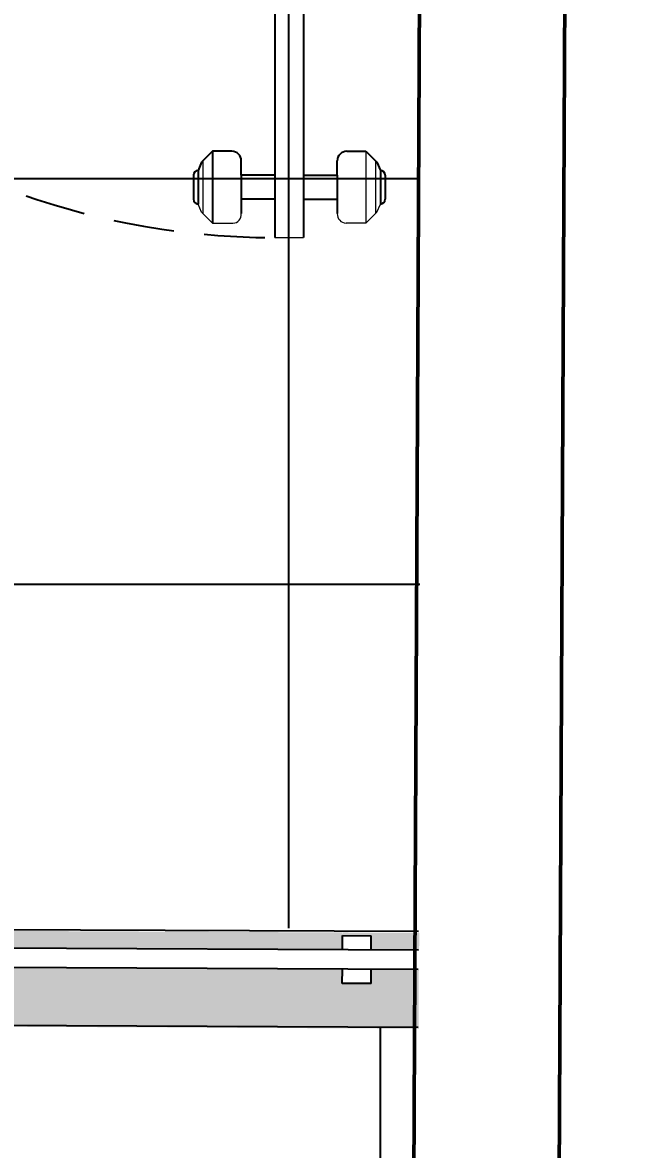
# Model space of a CAD drawing. Header units: millimetres. Extents: x 103208 to 171806, y -164 to 10038.
# Drawn here: x 118336.2 to 118401.4, y 6375.7 to 6493.3 of the extents above; entities that cross this region are included whole.
import ezdxf

# ---------------------------------------------------------------- set-up
doc = ezdxf.new("R2010")
doc.units = ezdxf.units.MM
doc.linetypes.add('HIDDEN', pattern=[9.525, 6.35, -3.175])
for name, color, linetype, lineweight in [('MEDIDAS', 7, 'Continuous', 0), ('Parede Baixa', 5, 'Continuous', 50), ('Pisos Externos', 15, 'Continuous', 9), ('Portas - Janelas', 2, 'Continuous', 20)]:
    doc.layers.add(name, color=color, linetype=linetype, lineweight=lineweight)
for name, color, linetype in [('Piso', 55, 'Continuous'), ('PN010', 1, 'Continuous'), ('PORTAS', 3, 'Continuous'), ('Portas-Projeção', 55, 'HIDDEN')]:
    doc.layers.add(name, color=color, linetype=linetype)
doc.styles.add('Valéria', font='romantic.ttf', dxfattribs={"height": 10})
doc.dimstyles.new('Cota - 50', dxfattribs={"dimtxt": 10, "dimasz": 5, "dimexe": 10, "dimexo": 20, "dimgap": 5, "dimtad": 1, "dimtxsty": 'Valéria', "dimblk": 'DOT', "dimcen": 0, "dimclrd": 12, "dimclre": 12, "dimclrt": 2, "dimazin": 2, "dimtfac": 1, "dimtix": 1, "dimtmove": 0, "dimatfit": 3, "dimldrblk": 'DOT', "dimfxl": 1, "dimarcsym": 0})

# ---------------------------------------------------------------- blocks, each defined once
blk = doc.blocks.new('_Dot')
at = {"color": 0, "linetype": 'ByBlock', "lineweight": -2}
blk.add_line((-0.5, 0), (-1, 0), dxfattribs=at)
at = {"color": 0, "linetype": 'ByBlock', "const_width": 0.5}
blk.add_lwpolyline([(-0.25, 0, 1), (0.25, 0, 1)], format="xyb", close=True, dxfattribs=at)
blk = doc.blocks.new('*D888')
at = {"layer": 'Defpoints', "color": 0, "transparency": 16777216}
for p in [(119310.37, 6770.07, 9825), (119409.15, 6632.8), (116870.38, 5014.37, 9825)]:
    blk.add_point(p, dxfattribs=at)
at = {"layer": 'MEDIDAS', "color": 12, "lineweight": -2, "transparency": 16777216}
for p, q in [((119322.05, 6753.84), (119414.99, 6624.68)), ((116973.22, 4880.02), (119405.09, 6629.88)), ((116882.06, 4998.14), (116975, 4868.98))]:
    blk.add_line(p, q, dxfattribs=at)
at = {"layer": 'MEDIDAS', "color": 12, "lineweight": -2, "transparency": 16777216, "xscale": 5, "yscale": 5, "zscale": 5}
for p, rotation in [((119409.15, 6632.8), 35.73698977606095), ((116969.16, 4877.1), 215.736989776061)]:
    blk.add_blockref('_Dot', p, dxfattribs=dict(at, rotation=rotation))
at = {"layer": 'MEDIDAS', "color": 2, "transparency": 16777216, "insert": (118183.23, 5763.18), "char_height": 10, "attachment_point": 5, "rotation": 35.737, "style": 'Valéria'}
blk.add_mtext('3006', dxfattribs=at)

msp = doc.modelspace()

# ---------------------------------------------------------------- hatches: boundary and pattern name
at = {"layer": 'Piso'}
h = msp.add_hatch(dxfattribs=at)
h.set_pattern_fill('ANSI37', color=256, scale=13.33333, angle=-45)
h.paths.add_polyline_path([(118377.65682, 6398.80188), (118218.08925, 6398.80188), (118218.02067, 6549.03709), (118377.58824, 6549.03709)])
h.paths.add_polyline_path([(118268.27188, 6469.30771), (118218.02067, 6469.30771), (118218.02067, 6549.03709), (118268.27188, 6549.03709)], flags=16)
h.paths.add_polyline_path([(118225.36547, 6449.40113), (118296.38943, 6450.25712), (118298.61103, 6402.4309), (118226.67332, 6403.04957)], flags=16)
h.paths.add_polyline_path([(118218.12662, 6467.02625), (118225.32405, 6467.02625), (118226.75444, 6462.21222), (118218.12662, 6456.52532)], flags=16)
h = msp.add_hatch(dxfattribs=at)
h.set_pattern_fill('ANSI37', color=256, scale=13.333333, angle=-45)
h.set_pattern_definition([(360, (54365.504, -1843.903), (3e-14, 42.333333), []), (90, (54365.504, -1843.903), (-42.333333, 3e-14), [])])
h.paths.add_polyline_path([(118377.45945, 6388.44635), (118217.46104, 6389.1609), (118217.3367, 6363.07414), (118218.71943, 6362.57025), (118218.85712, 6362.32857), (118218.85712, 6360.93386), (118218.85712, 6356.31696), (118221.48854, 6356.31696), (118221.78229, 6356.09586), (118222.09271, 6355.90951), (118222.41896, 6355.75863), (118222.76109, 6355.6415), (118223.11951, 6355.55984), (118223.46122, 6355.49211), (118223.90476, 6355.35716), (118224.22629, 6355.22309), (118224.22629, 6355.80864), (118228.2361, 6355.80864), (118228.2361, 6354.68164), (118256.46243, 6354.68164), (118256.46243, 6367.25331), (118287.14431, 6367.25331), (118287.14431, 6336.50998), (118256.46243, 6336.50998), (118256.46243, 6349.08164), (118228.2361, 6349.08164), (118228.2361, 6347.95464), (118224.22629, 6347.95464), (118224.22629, 6348.5402), (118223.90476, 6348.40613), (118223.46122, 6348.27118), (118223.11951, 6348.20345), (118222.76104, 6348.12178), (118222.41878, 6348.00458), (118222.09253, 6347.85312), (118221.78224, 6347.6674), (118221.48854, 6347.44633), (118218.85712, 6347.44633), (118218.85712, 6342.72142), (118218.82148, 6342.64828), (118218.84806, 6342.73966), (118218.85712, 6342.82943), (118218.85712, 6347.44633), (118218.85712, 6356.31696), (118218.85712, 6360.93386), (118218.84806, 6361.02363), (118218.82148, 6361.115), (118218.77921, 6361.20176), (118218.59112, 6361.37912), (118217.9223, 6361.66409), (118217.33109, 6361.89657), (118217.10292, 6314.02869), (118247.10547, 6314.19096), (118347.104, 6314.73181), (118377.10887, 6314.89409)])
at = {"layer": 'Pisos Externos'}
h = msp.add_hatch(dxfattribs=at)
h.set_pattern_fill('AR-SAND', color=256, scale=0.05, angle=45)
h.set_pattern_definition([(82.5, (69592.022, -1480.3171), (-1.78690674, 1.673767446), [0, -1.9304, 0, -2.159, 0, -2.06375]), (52.5, (69592.022, -1480.317), (-0.94505464, 4.12366426), [0, -1.0414, 0, -1.7399, 0, -0.66675]), (12.5, (69590.9174, -1481.4217), (2.79149913, 2.80166156), [0, -0.635, 0, -2.286, 0, -2.9845]), (2.5, (69590.9174, -1481.4217), (1.91140555, 3.4877539), [0, -0.3175, 0, -1.4986, 0, -1.7145])])
h.paths.add_polyline_path([(118377.53553, 6394.50303), (118372.56504, 6394.52673), (118372.56504, 6388.34668), (118377.53553, 6388.32299)])
h.paths.add_polyline_path([(118372.56504, 6393.02671), (118369.56334, 6393.04102), (118369.55792, 6388.36101), (118372.56504, 6388.34668)])
h.paths.add_polyline_path([(118369.55792, 6393.04104), (118369.56507, 6394.54103), (118302.56584, 6394.86038), (118302.56127, 6393.90331), (118302.5502, 6391.58056), (118217.55117, 6391.98571), (118217.53734, 6389.08562), (118369.55792, 6388.36101)])
h.paths.add_polyline_path([(118369.57461, 6398.36104), (118217.58501, 6399.0855), (118217.56591, 6395.07808), (118218.03439, 6395.07808), (118218.03439, 6394.27811), (118219.46793, 6394.27811), (118219.46793, 6394.57135), (118220.00821, 6394.57135), (118220.00821, 6394.27811), (118221.86191, 6394.27811), (118221.86191, 6394.57135), (118222.40218, 6394.57135), (118222.40218, 6394.27811), (118302.56127, 6393.90331), (118302.56584, 6394.86038), (118292.56595, 6394.90804), (118292.57548, 6396.90802), (118369.57461, 6396.541)])
h.paths.add_polyline_path([(118377.58319, 6398.32287), (118372.58325, 6398.3467), (118372.58172, 6398.02669), (118372.57457, 6396.5267), (118377.57452, 6396.50287)])
h.paths.add_polyline_path([(118372.58325, 6398.3467), (118369.59776, 6398.36093), (118369.59776, 6398.04091), (118372.58172, 6398.02669)])

# ---------------------------------------------------------------- linework, layer by layer
at = {"layer": 'Parede Baixa'}
for p, q in [((118376.75431, 6314.99784, 9825), (118377.94549, 6564.90288, 9825)), ((118391.836, 6300.07919, 9825), (118393.02678, 6549.9031, 9825))]:
    msp.add_line(p, q, dxfattribs=at)
at = {"layer": 'Piso'}
for p, q in [((118377.50712, 6398.44623), (118217.50871, 6399.16078)), ((118377.45945, 6388.44635), (118217.46104, 6389.1609))]:
    msp.add_line(p, q, dxfattribs=at)
at = {"layer": 'PN010'}
for p, q in [((118369.57461, 6396.541), (118369.58176, 6398.04099)), ((118369.58176, 6398.04099), (118372.58172, 6398.02669)), ((118372.57457, 6396.5267), (118372.58172, 6398.02669)), ((118377.49786, 6396.50324), (118292.57548, 6396.90802)), ((118377.48832, 6394.50326), (118292.56595, 6394.90804)), ((118369.55792, 6393.04104), (118369.56507, 6394.54103)), ((118372.55789, 6393.02674), (118372.56504, 6394.52673)), ((118372.55789, 6393.02674), (118369.55792, 6393.04104))]:
    msp.add_line(p, q, dxfattribs=at)
at = {"layer": 'PORTAS', "color": 2, "linetype": 'Continuous'}
for p, q in [((118362.52676, 6549.84901, 9825), (118362.52676, 6470.84901, 9825)), ((118365.52676, 6549.84901, 9825), (118365.52676, 6470.84901, 9825)), ((118356.02676, 6479.84901, 9825), (118354.88031, 6478.70256, 9825)), ((118356.02676, 6479.84901, 9825), (118356.02676, 6472.34901, 9825)), ((118358.02676, 6479.84901, 9825), (118356.02676, 6479.84901, 9825)), ((118370.02676, 6479.84901, 9825), (118372.02676, 6479.84901, 9825)), ((118372.02676, 6479.84901, 9825), (118373.17321, 6478.70256, 9825)), ((118372.09465, 6479.78112, 9825), (118372.02676, 6479.71323, 9825)), ((118354.88031, 6478.70256, 9825), (118354.52676, 6477.84901, 9825)), ((118359.02676, 6477.34901, 9825), (118359.02676, 6478.84901, 9825)), ((118369.02676, 6477.34901, 9825), (118369.02676, 6478.84901, 9825)), ((118373.17321, 6478.70256, 9825), (118373.52676, 6477.84901, 9825)), ((118354.52676, 6477.84901, 9825), (118354.52676, 6474.34901, 9825)), ((118373.52676, 6477.84901, 9825), (118373.52676, 6474.34901, 9825)), ((118354.02676, 6477.34901, 9825), (118354.02676, 6474.84901, 9825)), ((118362.52676, 6477.34901, 9825), (118359.02676, 6477.34901, 9825)), ((118359.02676, 6477.34901, 9825), (118359.02676, 6474.84901, 9825)), ((118365.52676, 6477.34901, 9825), (118369.02676, 6477.34901, 9825)), ((118369.02676, 6477.34901, 9825), (118369.02676, 6474.84901, 9825)), ((118374.02676, 6477.34901, 9825), (118374.02676, 6474.84901, 9825)), ((118362.52676, 6474.84901, 9825), (118359.02676, 6474.84901, 9825)), ((118359.02676, 6474.84901, 9825), (118359.02676, 6473.34901, 9825)), ((118365.52676, 6474.84901, 9825), (118369.02676, 6474.84901, 9825)), ((118369.02676, 6474.84901, 9825), (118369.02676, 6473.34901, 9825))]:
    msp.add_line(p, q, dxfattribs=at)
for centre, radius, start, end in [((118358.02676, 6478.84901, 9825), 1, 0, 90), ((118370.02676, 6478.84901, 9825), 1, 90, 180), ((118354.52676, 6477.34901, 9825), 0.5, 90, 180), ((118373.52676, 6477.34901, 9825), 0.5, 0, 90), ((118354.52676, 6474.84901, 9825), 0.5, 180, 270), ((118373.52676, 6474.84901, 9825), 0.5, 270, 0)]:
    msp.add_arc(centre, radius, start, end, dxfattribs=at)
at = {"layer": 'Portas - Janelas', "color": 2, "linetype": 'Continuous'}
for p, q in [((118372.02676, 6479.84901, 9825), (118372.02676, 6472.34901, 9825)), ((118355.02676, 6478.84901, 9825), (118355.02676, 6473.34901, 9825)), ((118373.02676, 6478.84901, 9825), (118373.02676, 6473.34901, 9825)), ((118354.88031, 6473.49546, 9825), (118354.52676, 6474.34901, 9825)), ((118373.17321, 6473.49546, 9825), (118373.52676, 6474.34901, 9825))]:
    msp.add_line(p, q, dxfattribs=at)
at = {"layer": 'Portas - Janelas'}
for p, q in [((118354.88031, 6473.49546, 9825), (118355.02676, 6473.34901, 9825)), ((118355.02676, 6473.34901, 9825), (118356.02676, 6472.34901, 9825)), ((118373.02676, 6473.34901, 9825), (118372.02676, 6472.34901, 9825)), ((118373.17321, 6473.49546, 9825), (118373.02676, 6473.34901, 9825)), ((118356.02676, 6472.34901, 9825), (118358.15635, 6472.34901, 9825)), ((118372.02676, 6472.34901, 9825), (118369.9467, 6472.34901, 9825)), ((118362.52676, 6470.84901, 9825), (118365.52676, 6470.84901, 9825))]:
    msp.add_line(p, q, dxfattribs=at)
for centre, radius, start, end in [((118358.11362, 6473.26501, 9825), 0.917, 272.6710001, 5.255826), ((118370.01318, 6473.33331, 9825), 0.98654, 179.0881521, 266.1360537)]:
    msp.add_arc(centre, radius, start, end, dxfattribs=at)
at = {"layer": 'Portas-Projeção'}
msp.add_arc((118362.52676, 6549.84901, 9825), 79, 181.7522156, 270, dxfattribs=at)

# ---------------------------------------------------------------- dimensions: what is measured, and where the dimension line sits
at = {"layer": 'MEDIDAS'}
dim = msp.add_aligned_dim(p1=(116870.38258, 5014.37259, 9825), p2=(119310.3727, 6770.07308, 9825), distance=-169.12081, dimstyle='Cota - 50', dxfattribs=at)
dim.commit()
dim.dimension.update_dxf_attribs({"geometry": '*D888', "text_midpoint": (118183.2282, 5763.18349)})

doc.saveas('drawing.dxf')
